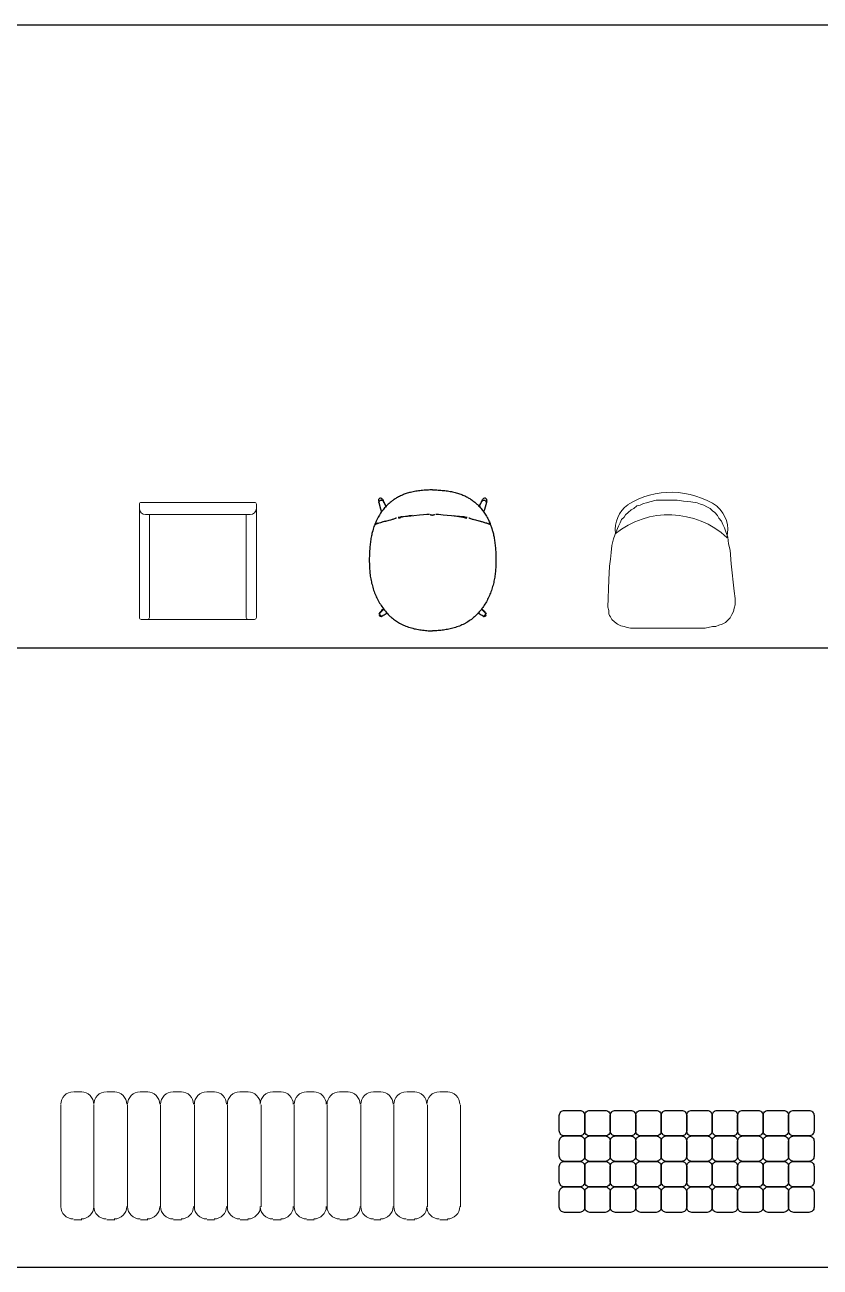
# Model space of a CAD drawing. Extents: x 185064 to 343242, y -369192 to -264966.
# Drawn here: x 191599 to 194721, y -269841 to -264966 of the extents above; entities that cross this region are included whole.
import ezdxf

# ---------------------------------------------------------------- set-up
doc = ezdxf.new("R2010")
doc.units = 0
doc.layers.add('DRAWING', color=3, linetype='Continuous')

# ---------------------------------------------------------------- blocks, each defined once
blk = doc.blocks.new('awrtaer')
at = {"color": 3, "linetype": 'Continuous', "lineweight": 5}
for q in [(6157.3, 15905.5), (6573.3, 15905.5)]:
    blk.add_line((6365.3, 15905.5), q, dxfattribs=at)
at = {"color": 8, "linetype": 'Continuous', "lineweight": 5}
for p, q in [((6173.3, 15905.5), (6173.3, 15497.5)), ((6557.3, 15905.5), (6557.3, 15497.5))]:
    blk.add_line(p, q, dxfattribs=at)
at = {"color": 3, "linetype": 'Continuous', "lineweight": 5, "flags": 128}
blk.add_lwpolyline([(6140.9, 15953.5, 0.414214), (6133.3, 15945.9), (6133.3, 15497.1, 0.414214), (6140.9, 15489.5), (6589.7, 15489.5, 0.414214), (6597.3, 15497.1), (6597.3, 15945.9, 0.414214), (6589.7, 15953.5)], format="xyb", close=True, dxfattribs=at)
at = {"color": 3, "linetype": 'Continuous', "lineweight": 5}
for centre, start, end in [((6157.3, 15929.5), 180, 270), ((6573.3, 15929.5), 270, 0)]:
    blk.add_arc(centre, 24, start, end, dxfattribs=at)
at = {"color": 8, "linetype": 'Continuous', "lineweight": 5}
for centre, start, end in [((6165.3, 15497.5), 270, 0), ((6565.3, 15497.5), 180, 270)]:
    blk.add_arc(centre, 8, start, end, dxfattribs=at)
blk = doc.blocks.new('11')
at = {"layer": 'DRAWING', "color": 1, "ltscale": 0.129317}
for p, q in [((192950.2, -293371.5), (192951.7, -293376.5)), ((193375.4, -293371.5), (193373.9, -293376.5))]:
    blk.add_line(p, q, dxfattribs=at)
at = {"layer": 'DRAWING', "color": 1, "ltscale": 0.002046}
blk.add_line((192951.4, -293377.4), (192951.4, -293377.5), dxfattribs=at)
at = {"layer": 'DRAWING', "color": 1, "ltscale": 0.002021}
blk.add_line((192951.4, -293377.4), (192951.4, -293377.5), dxfattribs=at)
at = {"layer": 'DRAWING', "color": 1, "ltscale": 3.66211e-05}
blk.add_line((192961.9, -293368.2), (192961.9, -293368.2), dxfattribs=at)
blk.add_line((192961.9, -293368.2), (192961.9, -293368.2), dxfattribs=at)
at = {"layer": 'DRAWING', "color": 1, "ltscale": 0.000115967}
blk.add_line((193363.7, -293368.2), (193363.7, -293368.2), dxfattribs=at)
blk.add_line((193363.7, -293368.2), (193363.7, -293368.2), dxfattribs=at)
at = {"layer": 'DRAWING', "color": 3, "ltscale": 0.034397}
blk.add_line((192938.6, -293460.3), (192937.3, -293460.7), dxfattribs=at)
at = {"layer": 'DRAWING', "color": 1, "ltscale": 0.032705}
blk.add_line((193388.3, -293460.7), (193387, -293460.3), dxfattribs=at)
at = {"layer": 'DRAWING', "color": 1, "ltscale": 0.003456}
blk.add_line((192960.7, -293778.6), (192960.5, -293778.6), dxfattribs=at)
at = {"layer": 'DRAWING', "color": 1, "ltscale": 0.110168}
for p, q in [((192957.2, -293807.3), (192954.2, -293810.5)), ((193368.4, -293807.3), (193371.4, -293810.5))]:
    blk.add_line(p, q, dxfattribs=at)
at = {"layer": 'DRAWING', "color": 1, "ltscale": 0.110841}
blk.add_line((192968.4, -293821.5), (192964.5, -293823.7), dxfattribs=at)
at = {"layer": 'DRAWING', "color": 1, "ltscale": 0.110836}
blk.add_line((193361.1, -293823.7), (193357.2, -293821.5), dxfattribs=at)
at = {"layer": 'DRAWING', "color": 3}
for points in [[(193162.8, -293327.8), (193151.7, -293328.2), (193146.1, -293328.4), (193140.5, -293328.6), (193134.8, -293328.9), (193129.2, -293329.3), (193123.7, -293329.8), (193118.2, -293330.4), (193112.7, -293331), (193107.3, -293331.7), (193102, -293332.5), (193096.6, -293333.3), (193091.2, -293334.3), (193086.1, -293335.3), (193081.1, -293336.4), (193076.1, -293337.6), (193071.8, -293338.7), (193067.6, -293339.8), (193063.5, -293341.1), (193059.4, -293342.4), (193055.5, -293343.7), (193051.6, -293345.1), (193047.9, -293346.6), (193044.2, -293348.1), (193040.4, -293349.7), (193036.4, -293351.6), (193032.5, -293353.5), (193028.7, -293355.5), (193025, -293357.5), (193021.6, -293359.4), (193018.3, -293361.4), (193015.2, -293363.4), (193012.1, -293365.4), (193009.5, -293367.2), (193007, -293369), (193004.6, -293370.8), (193002.2, -293372.5), (193000, -293374.3), (192995.8, -293377.7), (192992, -293381), (192988.5, -293384.2), (192984.8, -293387.7), (192981, -293391.6), (192977.6, -293395.2), (192974.5, -293398.6), (192971.5, -293402.1), (192968.7, -293405.6), (192967.3, -293407.3), (192965.2, -293410), (192963, -293413), (192960.8, -293416), (192958.6, -293419.2), (192956.5, -293422.4), (192953.9, -293426.6), (192951.2, -293430.9), (192948.6, -293435.6), (192946, -293440.5), (192944.7, -293443.1), (192943.3, -293445.7), (192942, -293448.5), (192940.8, -293451.3), (192939.5, -293454.2), (192938.2, -293457.2), (192936.9, -293460.3), (192935.7, -293463.5), (192934.1, -293467.7), (192932.5, -293472.1), (192931, -293476.8), (192929.4, -293481.9), (192927.7, -293488.1), (192925.9, -293494.7), (192924.8, -293499.2), (192923.8, -293503.9), (192922.7, -293508.7), (192921.8, -293513.7), (192920.9, -293518.7), (192920, -293523.8), (192919.3, -293529), (192918.5, -293534.3), (192917.9, -293539.5), (192917.3, -293544.8), (192916.7, -293550.2), (192916.2, -293555.7), (192915.8, -293561.1), (192915.4, -293566.6), (192915.1, -293572), (192914.8, -293577.6), (192914.6, -293583.1), (192914.4, -293588.7), (192914.3, -293594.3), (192914.2, -293599.9), (192914.2, -293605.4), (192914.3, -293610.9), (192914.4, -293616.5), (192914.5, -293622), (192914.7, -293627.6), (192915, -293633.2), (192915.4, -293638.8), (192915.8, -293644.4), (192916.3, -293649.9), (192916.9, -293655.4), (192917.6, -293661), (192918.3, -293666.5), (192919.2, -293672.1), (192920.1, -293677.6), (192921.1, -293683.1), (192922.3, -293688.6), (192923.5, -293694.1), (192924.9, -293699.5), (192926.3, -293704.9), (192927.9, -293710.3), (192929.5, -293715.7), (192931.3, -293721), (192933.2, -293726.3), (192935.2, -293731.5), (192937.2, -293736.7), (192939.4, -293741.9), (192941.7, -293747), (192944.1, -293752), (192946.6, -293757.1), (192949.2, -293762), (192951.9, -293767), (192954.7, -293771.9), (192957.7, -293776.7), (192960.7, -293781.4), (192963.8, -293786), (192967, -293790.6), (192970.4, -293795), (192973.8, -293799.5), (192977.4, -293803.9), (192981.1, -293808.1), (192984.8, -293812.3), (192988.7, -293816.4), (192992.7, -293820.4), (192996.8, -293824.3), (192999.2, -293826.5), (193001.7, -293828.7), (193005.4, -293831.8), (193009.1, -293834.8), (193012.9, -293837.7), (193016.8, -293840.5), (193020.7, -293843.2), (193024.7, -293845.8), (193028.8, -293848.4), (193032.9, -293850.8), (193035.4, -293852.1), (193037.8, -293853.4), (193040.3, -293854.7), (193042.8, -293855.9), (193045.3, -293857.2), (193047.9, -293858.3), (193053.1, -293860.6), (193058.3, -293862.7), (193063.5, -293864.6), (193068.8, -293866.5), (193074.2, -293868.2), (193079.6, -293869.7), (193085, -293871.2), (193090.4, -293872.6), (193095.9, -293873.8), (193101.5, -293874.9), (193107, -293876), (193112.5, -293876.9), (193118.1, -293877.7), (193123.6, -293878.5), (193129.2, -293879.1), (193134.7, -293879.6), (193140.3, -293880.1), (193145.9, -293880.5), (193151.5, -293880.8), (193157.1, -293881), (193162.8, -293881.1)], [(193162.8, -293327.8), (193173.5, -293328.2), (193178.8, -293328.3), (193184.2, -293328.6), (193189.6, -293328.9), (193195, -293329.2), (193200.3, -293329.7), (193205.6, -293330.2), (193210.8, -293330.8), (193216, -293331.4), (193221.1, -293332.1), (193226.3, -293332.9), (193231.5, -293333.7), (193236.6, -293334.7), (193241.3, -293335.7), (193246.2, -293336.7), (193251, -293337.9), (193255.6, -293339.2), (193260.2, -293340.5), (193264.6, -293341.9), (193269, -293343.3), (193273.3, -293344.9), (193277.4, -293346.5), (193281.4, -293348.1), (193285.2, -293349.8), (193288.9, -293351.4), (193292.4, -293353.2), (193295.9, -293354.9), (193299.3, -293356.7), (193302.5, -293358.5), (193305.5, -293360.3), (193308.4, -293362.1), (193311, -293363.7), (193313.5, -293365.4), (193317.5, -293368.2), (193321.3, -293371), (193324.9, -293373.7), (193328.2, -293376.4), (193331, -293378.8), (193333.7, -293381.1), (193336.3, -293383.5), (193338.8, -293385.8), (193341, -293387.9), (193344.7, -293391.7), (193347.8, -293395), (193350.8, -293398.3), (193353.6, -293401.6), (193356.4, -293404.9), (193359.1, -293408.3), (193361.7, -293411.8), (193364.3, -293415.3), (193366.8, -293419), (193369.4, -293422.8), (193371.9, -293426.8), (193374.4, -293431), (193375.7, -293433.2), (193377.5, -293436.5), (193379.3, -293440), (193380.9, -293443.1), (193382.5, -293446.3), (193384.1, -293449.7), (193385.7, -293453.2), (193386.9, -293456.1), (193388.1, -293459), (193389.3, -293462), (193390.5, -293465.1), (193391.8, -293468.4), (193393, -293471.9), (193394.2, -293475.5), (193395.3, -293479.1), (193397.2, -293485.5), (193398.2, -293489.2), (193399.2, -293493), (193400.2, -293496.9), (193401.2, -293501), (193402.1, -293505.1), (193403, -293509.4), (193403.8, -293513.7), (193404.7, -293518.5), (193405.5, -293523.4), (193406.2, -293528.3), (193406.9, -293533.3), (193407.6, -293538.4), (193408.2, -293543.5), (193408.7, -293548.7), (193409.2, -293553.9), (193409.6, -293559.1), (193410, -293564.3), (193410.4, -293569.5), (193410.7, -293574.8), (193410.9, -293580.1), (193411.1, -293585.5), (193411.2, -293590.8), (193411.3, -293596.1), (193411.4, -293601.4), (193411.4, -293606.7), (193411.3, -293612.1), (193411.2, -293617.4), (193411, -293622.7), (193410.8, -293628), (193410.5, -293633.4), (193410.2, -293638.7), (193409.8, -293644), (193409.3, -293649.4), (193408.8, -293654.7), (193408.1, -293660.1), (193407.4, -293665.4), (193406.6, -293670.7), (193405.8, -293676), (193404.8, -293681.3), (193403.7, -293686.6), (193402.6, -293691.8), (193401.3, -293697), (193400, -293702.2), (193398.5, -293707.4), (193397, -293712.6), (193395.4, -293717.7), (193393.6, -293722.8), (193391.8, -293727.8), (193389.9, -293732.9), (193387.9, -293737.8), (193385.8, -293742.8), (193383.6, -293747.6), (193381.3, -293752.5), (193378.9, -293757.3), (193376.4, -293762), (193373.8, -293766.7), (193371.1, -293771.4), (193368.3, -293776), (193365.4, -293780.5), (193362.5, -293785), (193359.4, -293789.4), (193356.2, -293793.8), (193352.9, -293798), (193349.6, -293802.2), (193346.1, -293806.4), (193342.5, -293810.4), (193338.8, -293814.4), (193335.1, -293818.3), (193331.2, -293822), (193327.3, -293825.7), (193323.2, -293829.3), (193319.1, -293832.7), (193314.9, -293836), (193310.6, -293839.2), (193306.2, -293842.3), (193301.7, -293845.3), (193297.1, -293848.2), (193294.8, -293849.5), (193292.5, -293850.9), (193290.1, -293852.2), (193287.8, -293853.4), (193283, -293855.8), (193278.1, -293858.1), (193273.2, -293860.3), (193268.2, -293862.3), (193263.2, -293864.2), (193258.1, -293866), (193253, -293867.7), (193247.8, -293869.2), (193242.6, -293870.7), (193237.4, -293872), (193232.2, -293873.2), (193226.9, -293874.4), (193221.6, -293875.4), (193216.3, -293876.4), (193211, -293877.2), (193205.7, -293878), (193200.3, -293878.7), (193195, -293879.2), (193189.7, -293879.8), (193184.4, -293880.2), (193179, -293880.5), (193173.7, -293880.8), (193168.3, -293881), (193162.8, -293881.1)]]:
    blk.add_lwpolyline(points, dxfattribs=at)
at = {"layer": 'DRAWING', "color": 1}
for points in [[(192952.2, -293376.3), (192951.8, -293376.4), (192951.5, -293376.7), (192951.4, -293377), (192951.4, -293377.3), (192951.4, -293377.4)], [(192951.4, -293377.5), (192958.7, -293401.7), (192962.4, -293413.9)], [(193374.2, -293377.5), (193366, -293404.8), (193363.2, -293413.9)], [(193374.2, -293377.2), (193374.2, -293376.8), (193374, -293376.5), (193373.7, -293376.3), (193373.3, -293376.2), (193373.2, -293376.2)], [(192946.7, -293458.9), (192947.8, -293458.6), (192950.1, -293457.9), (192952.6, -293457.2), (192958.8, -293455.7), (192963.4, -293454.4), (192970.2, -293452.5), (192979.1, -293450.1), (192992.3, -293446.6), (192998.9, -293444.9), (193003.2, -293443.7), (193005.4, -293443.1), (193007.6, -293442.4), (193011, -293441.3), (193014.6, -293440), (193017.5, -293438.9), (193019, -293438.4), (193020, -293438), (193020.5, -293437.9)], [(193042.2, -293433.5), (193044.5, -293433.2), (193046, -293432.9), (193049, -293432.5), (193056.6, -293431.6), (193064.4, -293430.7), (193072.3, -293429.9), (193077.7, -293429.4), (193088.9, -293428.3), (193111.9, -293426.2), (193126.4, -293424.8), (193139.7, -293423.5), (193143.8, -293423.1), (193147.5, -293422.8), (193149.6, -293422.7), (193150.6, -293422.7)], [(193153.6, -293424.1), (193153.9, -293424.5), (193154.3, -293424.9), (193154.9, -293425.3), (193155.7, -293425.7), (193156.8, -293426), (193158.2, -293426.4), (193159.8, -293426.6), (193161.6, -293426.8), (193162.8, -293426.8)], [(193171.9, -293424.1), (193171.7, -293424.5), (193171.2, -293424.9), (193170.6, -293425.3), (193169.8, -293425.7), (193168.7, -293426), (193167.3, -293426.4), (193165.8, -293426.6), (193163.9, -293426.8), (193162.8, -293426.8)], [(193175, -293422.7), (193176, -293422.7), (193178.1, -293422.8), (193181.8, -293423.1), (193185.9, -293423.5), (193203.6, -293425.2), (193219.4, -293426.7), (193236.7, -293428.3), (193247.9, -293429.4), (193253.3, -293429.9), (193261.2, -293430.7), (193269, -293431.6), (193276.6, -293432.5), (193279.6, -293432.9), (193281.1, -293433.2), (193283.4, -293433.5)], [(193242.9, -293428.9), (193250.6, -293429.9), (193258.3, -293430.9), (193265.9, -293432.1), (193273.5, -293433.3), (193281.1, -293434.6), (193288.7, -293436.1)], [(193305.1, -293437.9), (193306.1, -293438.2), (193307.3, -293438.6), (193309, -293439.2), (193312.1, -293440.4), (193315.9, -293441.7), (193318, -293442.4), (193320.2, -293443.1), (193324.6, -293444.3), (193331.1, -293446), (193344.3, -293449.5), (193353.2, -293451.9), (193359.9, -293453.8), (193364.5, -293455.1), (193370.4, -293456.6), (193374.3, -293457.6), (193376.7, -293458.2), (193377.8, -293458.6), (193378.9, -293458.9)], [(193388.3, -293460.8), (193388.4, -293460.8), (193388.4, -293460.8), (193388.4, -293461.1), (193388.3, -293461.5), (193388.1, -293462.3)], [(192954, -293812.9), (192967.3, -293800), (192971.3, -293796.2)], [(193371.6, -293812.9), (193358.3, -293800), (193354.3, -293796.2)]]:
    blk.add_lwpolyline(points, dxfattribs=at)
for centre, radius, start, end in [((192958.6, -293369), 8.73, 90.0092, 180.0091), ((192958.6, -293369), 8.73, 90.0091, 180.0091), ((192958.6, -293369), 8.73, 179.9999, 196.7647), ((192958.6, -293369), 8.73, 179.9999, 196.8064), ((192958.6, -293369), 8.72, 24.2766, 89.9957), ((192958.6, -293369), 8.72, 24.2937, 89.9957), ((198740.8, -290757.5), 6335.9, 204.30607, 204.38709), ((192962.2, -293377.2), 8.8, 24.4549, 45.1285), ((192962.2, -293377.2), 8.8, 24.4549, 45.1285), ((201092.9, -289690.1), 8918.8, 204.39326, 204.53336), ((192971.1, -293377.2), 0.938, 24.1993, 61.1866), ((192971.1, -293377.2), 0.938, 24.1941, 61.1867), ((200402.4, -290052.5), 8140.2, 204.10328, 204.23084), ((185231.6, -289689.6), 8920, 335.46658, 335.60673), ((185922.1, -290052), 8141.5, 335.76909, 335.89671), ((193354.5, -293377.2), 0.938, 118.8135, 155.8007), ((193354.5, -293377.2), 0.938, 118.8136, 155.8057), ((187584.8, -290757.5), 6335.9, 335.61291, 335.69393), ((193363.4, -293377.2), 8.8, 134.8575, 155.545), ((193363.4, -293377.2), 8.8, 134.8575, 155.545), ((193367, -293369), 8.72, 90.0043, 155.7234), ((193367, -293369), 8.72, 90.0043, 155.7063), ((193367, -293369), 8.73, 359.9909, 89.9908), ((193367, -293369), 8.73, 359.9909, 89.9909), ((193373.3, -293377.2), 0.935, 343.0863, 0.0164), ((193373.3, -293377.2), 0.935, 343.2209, 0.0165), ((193367, -293369), 8.73, 343.2353, 0.0001), ((193367, -293369), 8.73, 343.1936, 0.0001), ((193159, -294067.5), 644.6, 100.4331, 101.0636), ((193159, -294067.5), 644.6, 100.433, 101.0636), ((193160.6, -294076.7), 652.5, 96.8622, 100.9278), ((193166.6, -294067.5), 644.6, 78.9364, 79.5669), ((193166.6, -294067.5), 644.6, 78.9364, 79.567), ((193149.8, -294034.4), 608.7, 106.4348, 110.3268), ((193175.8, -294034.1), 608.5, 69.6702, 73.5815), ((193185, -293540.8), 217.8, 21.3927, 22.9781), ((193381.5, -293459.8), 7.07, 336.8836, 339.6574), ((193381.5, -293459.8), 7.07, 336.8833, 339.6574), ((193175.5, -293544.5), 228, 20.4473, 21.1747), ((192960.3, -293816.3), 8.48, 136.2722, 180.0556), ((192960.3, -293816.3), 8.48, 136.2814, 180.0555), ((192960.3, -293816.3), 8.51, 180.0829, 270.008), ((192960.3, -293816.3), 8.51, 180.0828, 270.008), ((192954.7, -293813.6), 0.99, 133.7539, 180.4503), ((192954.7, -293813.6), 0.99, 133.7684, 180.4498), ((192954.7, -293813.6), 1.01, 180.4656, 269.9019), ((192954.7, -293813.6), 1.01, 180.4657, 269.9017), ((192963.8, -293813.5), 9.06, 136.3572, 170.7703), ((192963.8, -293813.5), 9.06, 136.3572, 170.7703), ((192963.9, -293813.5), 9.17, 186.5123, 225.303), ((192963.9, -293813.5), 9.17, 186.5123, 225.303), ((189306.2, -290321.1), 5048, 316.3229, 316.5285), ((192963.9, -293813.5), 9.17, 225.2528, 270.1434), ((192963.9, -293813.5), 9.17, 225.2528, 270.1434), ((192960.3, -293816.3), 8.5, 269.9953, 299.7425), ((192960.3, -293816.3), 8.5, 269.9954, 299.8013), ((192963.9, -293813.6), 9.08, 270.164, 299.759), ((192963.9, -293813.6), 9.08, 270.164, 299.759), ((198480.6, -303455.8), 11099.8, 119.67892, 119.77601), ((187844.7, -303456.3), 11100.4, 60.22399, 60.32113), ((197019.6, -290320.9), 5048.3, 223.4714, 223.6771), ((193361.7, -293813.6), 9.08, 240.241, 269.836), ((193361.7, -293813.6), 9.08, 240.241, 269.836), ((193365.3, -293816.3), 8.5, 240.2575, 270.0047), ((193365.3, -293816.3), 8.5, 240.1987, 270.0046), ((193361.7, -293813.5), 9.17, 269.8566, 314.7184), ((193361.7, -293813.5), 9.17, 269.8566, 314.7184), ((193365.3, -293816.3), 8.51, 269.992, 359.9171), ((193365.3, -293816.3), 8.51, 269.992, 359.9172), ((193361.7, -293813.5), 9.17, 314.6682, 353.4876), ((193361.7, -293813.5), 9.17, 314.6682, 353.4876), ((193361.8, -293813.5), 9.06, 9.2243, 43.6428), ((193361.8, -293813.5), 9.06, 9.2243, 43.6428), ((193370.9, -293813.6), 1.01, 274.8311, 4.2704), ((193370.9, -293813.6), 1.01, 274.8312, 4.2702), ((193365.3, -293816.3), 8.48, 359.9444, 43.7278), ((193365.3, -293816.3), 8.48, 359.9445, 43.7186), ((193370.9, -293813.6), 0.989, 4.3373, 46.2267), ((193370.9, -293813.6), 0.989, 4.3377, 46.2431)]:
    blk.add_arc(centre, radius, start, end, dxfattribs=at)
at = {"layer": 'DRAWING', "color": 3}
for centre, radius, start, end in [((192944.1, -293459.8), 7.05, 200.332, 203.3005), ((192944.1, -293459.8), 7.05, 200.332, 203.3007), ((193098, -293884.9), 452, 109.5592, 110.5011), ((193098, -293884.9), 452, 109.5592, 110.5011)]:
    blk.add_arc(centre, radius, start, end, dxfattribs=at)
at = {"layer": 'DRAWING', "color": 1, "extrusion": (0, 0, -1)}
for centre, major_axis, ratio, start_param, end_param in [((192952.4, -293377.2), (0.957, 0.291), 0.965616, 3.226351, 4.797147), ((192961.7, -293377.2), (9.24, 1.15), 0.956953, 3.375337, 4.060754), ((192961.7, -293377.2), (9.24, 1.15), 0.956953, 3.375337, 4.060754), ((192961.7, -293377.2), (9.27, 1.04), 0.957365, 4.047886, 4.836979), ((192961.7, -293377.2), (9.27, 1.04), 0.957365, 4.047886, 4.836979), ((192961.7, -293377.2), (9.27, 1), 0.95693, 4.833086, 5.625619), ((192961.7, -293377.2), (9.27, 1), 0.95693, 4.833086, 5.625619), ((193363.9, -293377.2), (9.27, -1), 0.95693, 3.799444, 4.591392), ((193363.9, -293377.2), (9.27, -1), 0.95693, 3.799444, 4.591392), ((193363.9, -293377.2), (9.27, -1.04), 0.957362, 4.587819, 5.37688), ((193363.9, -293377.2), (9.27, -1.04), 0.957362, 4.587819, 5.37688), ((193363.9, -293377.2), (9.24, -1.16), 0.956974, 5.3637, 6.049168), ((193363.9, -293377.2), (9.24, -1.16), 0.956974, 5.3637, 6.049168), ((193373.2, -293377.2), (0.957, -0.291), 0.965616, 4.426629, 5.997426), ((193027.8, -293437.7), (9.21, 1.31), 0.341165, 4.712389, 6.283148), ((193027.8, -293437.7), (9.21, 1.31), 0.341165, 0.000081, 1.570796), ((193297.8, -293437.7), (9.21, -1.31), 0.341165, 1.570796, 3.141512), ((193297.8, -293437.7), (9.21, -1.31), 0.341165, 3.141673, 4.712389)]:
    blk.add_ellipse(centre, major_axis=major_axis, ratio=ratio, start_param=start_param, end_param=end_param, dxfattribs=at)
at = {"layer": 'DRAWING', "color": 3, "extrusion": (0, 0, -1)}
blk.add_ellipse((192937.8, -293462.2), major_axis=(0.52, -1.41), ratio=0.207541, start_param=3.141593, end_param=4.712389, dxfattribs=at)

msp = doc.modelspace()

# ---------------------------------------------------------------- linework, layer by layer
at = {"color": 8}
for p, q in [((185063.7, -264965.6), (207082.4, -264965.6)), ((185063.7, -267410.4), (221259, -267410.4)), ((185063.7, -269840.9), (224660.7, -269840.9))]:
    msp.add_line(p, q, dxfattribs=at)
at = {"color": 1, "lineweight": 0}
for points in [[(194318.5, -266856.1), (194298.3, -266843.3), (194277.4, -266832.2), (194255.9, -266822.8), (194233.9, -266814.9), (194211.5, -266808.7), (194188.8, -266804.2), (194165.8, -266801.3), (194142.8, -266800), (194119.7, -266800.3), (194096.7, -266802.3), (194073.8, -266806), (194051.2, -266811.3), (194028.9, -266818.2), (194007.1, -266826.8), (193985.7, -266837.1), (193965, -266849)], [(193966, -266849.1), (193953.6, -266859.7), (193942.9, -266871.6), (193933.9, -266884.8), (193926.7, -266898.9), (193921.4, -266913.9), (193918.1, -266929.4), (193916.9, -266945.5), (193917.8, -266961.7)], [(194355, -266977.3), (194358.2, -266960.6), (194358.9, -266943.9), (194357.4, -266927.3), (194353.5, -266911.3), (194347.5, -266895.9), (194339.3, -266881.4), (194329.1, -266868.1), (194316.9, -266856.2)], [(194356, -266978.5), (194332.4, -266958.4), (194307.4, -266940.8), (194281.2, -266925.8), (194254, -266913.2), (194226, -266903.2), (194197.4, -266895.8), (194168.3, -266890.9), (194139, -266888.6), (194109.6, -266888.8), (194080.3, -266891.6), (194051.2, -266896.9), (194022.5, -266904.9), (193994.5, -266915.4), (193967.3, -266928.5), (193941.1, -266944.3), (193916.1, -266962.6)]]:
    msp.add_lwpolyline(points, dxfattribs=at)
at = {"color": 3, "lineweight": 0}
msp.add_lwpolyline([(193888.4, -267251.5), (193891.6, -267144.1), (193894.8, -267090.4), (193897.9, -267062), (193901.1, -267036.8), (193904.2, -267008.3), (193910.5, -266983.1), (193920, -266957.8), (193929.5, -266932.5), (193935.8, -266919.9), (193942.1, -266907.3), (193951.6, -266897.8), (193957.9, -266888.3), (193967.4, -266878.9), (193980, -266869.4), (193989.5, -266863.1), (194002.1, -266853.6), (194014.8, -266850.4), (194027.4, -266844.1), (194040, -266841), (194052.7, -266837.8), (194077.9, -266831.5), (194106.3, -266831.5), (194131.6, -266831.5), (194160, -266831.5), (194185.3, -266834.7), (194213.7, -266837.8), (194239, -266841), (194251.6, -266847.3), (194264.2, -266850.4), (194276.9, -266856.8), (194289.5, -266863.1), (194299, -266872.5), (194308.4, -266878.9), (194317.9, -266891.5), (194324.2, -266901), (194333.7, -266913.6), (194340, -266926.2), (194346.3, -266938.9), (194349.5, -266951.5), (194359, -266976.8), (194362.1, -267002), (194368.4, -267027.3), (194371.6, -267081), (194384.2, -267188.3), (194387.4, -267216.8), (194387.4, -267229.4), (194387.4, -267242), (194384.2, -267254.7), (194381.1, -267267.3), (194374.8, -267279.9), (194368.4, -267292.5), (194359, -267302), (194349.5, -267311.5), (194336.9, -267317.8), (194324.2, -267321), (194311.6, -267327.3), (194299, -267327.3), (194270.5, -267333.6), (194245.3, -267333.6), (194220, -267333.6), (194166.3, -267333.6), (194059, -267333.6), (194005.3, -267333.6), (193976.9, -267333.6), (193964.2, -267330.4), (193951.6, -267327.3), (193939, -267324.1), (193926.3, -267317.8), (193913.7, -267308.3), (193904.2, -267298.9), (193897.9, -267289.4), (193894.8, -267283.1), (193891.6, -267276.8), (193891.6, -267264.1)], close=True, dxfattribs=at)
for points in [[(191789.5, -269152.9), (191779.7, -269153.9), (191770.5, -269156.8), (191762.2, -269161.3), (191754.9, -269167.2), (191748.9, -269174.5), (191744.4, -269182.8), (191741.6, -269192), (191740.6, -269201.9)], [(191791.1, -269152.9), (191822.7, -269152.9)], [(191870.1, -269201.9), (191869.1, -269192), (191866.2, -269182.8), (191861.7, -269174.5), (191855.7, -269167.2), (191848.5, -269161.3), (191840.2, -269156.8), (191831, -269153.9), (191821.1, -269152.9)], [(191919, -269152.9), (191909.1, -269153.9), (191900, -269156.8), (191891.6, -269161.3), (191884.4, -269167.2), (191878.4, -269174.5), (191873.9, -269182.8), (191871.1, -269192), (191870.1, -269201.9)], [(191920.6, -269152.9), (191952.2, -269152.9)], [(191999.5, -269201.9), (191998.5, -269192), (191995.7, -269182.8), (191991.2, -269174.5), (191985.2, -269167.2), (191978, -269161.3), (191969.6, -269156.8), (191960.4, -269153.9), (191950.6, -269152.9)], [(192051.6, -269152.9), (192041.8, -269153.9), (192032.6, -269156.8), (192024.3, -269161.3), (192017, -269167.2), (192011.1, -269174.5), (192006.5, -269182.8), (192003.7, -269192), (192002.7, -269201.9)], [(192053.2, -269152.9), (192081.6, -269152.9)], [(192129, -269201.9), (192128, -269192), (192125.2, -269182.8), (192120.6, -269174.5), (192114.7, -269167.2), (192107.4, -269161.3), (192099.1, -269156.8), (192089.9, -269153.9), (192080.1, -269152.9)], [(192181.1, -269152.9), (192171.2, -269153.9), (192162.1, -269156.8), (192153.7, -269161.3), (192146.5, -269167.2), (192140.5, -269174.5), (192136, -269182.8), (192133.2, -269192), (192132.2, -269201.9)], [(192182.7, -269152.9), (192214.3, -269152.9)], [(192261.6, -269201.9), (192260.6, -269192), (192257.8, -269182.8), (192253.3, -269174.5), (192247.3, -269167.2), (192240.1, -269161.3), (192231.7, -269156.8), (192222.6, -269153.9), (192212.7, -269152.9)], [(192313.7, -269152.9), (192303.9, -269153.9), (192294.7, -269156.8), (192286.4, -269161.3), (192279.1, -269167.2), (192273.2, -269174.5), (192268.6, -269182.8), (192265.8, -269192), (192264.8, -269201.9)], [(192315.3, -269152.9), (192343.7, -269152.9)], [(192391.1, -269201.9), (192390.1, -269192), (192387.3, -269182.8), (192382.8, -269174.5), (192376.8, -269167.2), (192369.5, -269161.3), (192361.2, -269156.8), (192352, -269153.9), (192342.2, -269152.9)], [(192443.2, -269152.9), (192433.4, -269153.9), (192424.2, -269156.8), (192415.9, -269161.3), (192408.6, -269167.2), (192402.6, -269174.5), (192398.1, -269182.8), (192395.3, -269192), (192394.3, -269201.9)], [(192444.8, -269152.9), (192476.4, -269152.9)], [(192523.7, -269201.9), (192522.7, -269192), (192519.9, -269182.8), (192515.4, -269174.5), (192509.4, -269167.2), (192502.2, -269161.3), (192493.8, -269156.8), (192484.7, -269153.9), (192474.8, -269152.9)], [(192572.7, -269152.9), (192562.8, -269153.9), (192553.6, -269156.8), (192545.3, -269161.3), (192538.1, -269167.2), (192532.1, -269174.5), (192527.6, -269182.8), (192524.7, -269192), (192523.7, -269201.9)], [(192574.3, -269152.9), (192605.8, -269152.9)], [(192653.2, -269201.9), (192652.2, -269192), (192649.4, -269182.8), (192644.9, -269174.5), (192638.9, -269167.2), (192631.6, -269161.3), (192623.3, -269156.8), (192614.1, -269153.9), (192604.3, -269152.9)], [(192705.3, -269152.9), (192695.5, -269153.9), (192686.3, -269156.8), (192678, -269161.3), (192670.7, -269167.2), (192664.7, -269174.5), (192660.2, -269182.8), (192657.4, -269192), (192656.4, -269201.9)], [(192706.9, -269152.9), (192735.3, -269152.9)], [(192782.7, -269201.9), (192781.7, -269192), (192778.8, -269182.8), (192774.3, -269174.5), (192768.4, -269167.2), (192761.1, -269161.3), (192752.8, -269156.8), (192743.6, -269153.9), (192733.7, -269152.9)], [(192834.8, -269152.9), (192824.9, -269153.9), (192815.7, -269156.8), (192807.4, -269161.3), (192800.2, -269167.2), (192794.2, -269174.5), (192789.7, -269182.8), (192786.8, -269192), (192785.8, -269201.9)], [(192836.4, -269152.9), (192868, -269152.9)], [(192915.3, -269201.9), (192914.3, -269192), (192911.5, -269182.8), (192907, -269174.5), (192901, -269167.2), (192893.7, -269161.3), (192885.4, -269156.8), (192876.2, -269153.9), (192866.4, -269152.9)], [(192967.4, -269152.9), (192957.6, -269153.9), (192948.4, -269156.8), (192940.1, -269161.3), (192932.8, -269167.2), (192926.8, -269174.5), (192922.3, -269182.8), (192919.5, -269192), (192918.5, -269201.9)], [(192969, -269152.9), (192997.4, -269152.9)], [(193044.8, -269201.9), (193043.8, -269192), (193040.9, -269182.8), (193036.4, -269174.5), (193030.5, -269167.2), (193023.2, -269161.3), (193014.9, -269156.8), (193005.7, -269153.9), (192995.8, -269152.9)], [(193096.9, -269152.9), (193087, -269153.9), (193077.8, -269156.8), (193069.5, -269161.3), (193062.3, -269167.2), (193056.3, -269174.5), (193051.8, -269182.8), (193048.9, -269192), (193048, -269201.9)], [(193098.5, -269152.9), (193130.1, -269152.9)], [(193177.4, -269201.9), (193176.4, -269192), (193173.6, -269182.8), (193169.1, -269174.5), (193163.1, -269167.2), (193155.8, -269161.3), (193147.5, -269156.8), (193138.3, -269153.9), (193128.5, -269152.9)], [(193226.4, -269152.9), (193216.5, -269153.9), (193207.3, -269156.8), (193199, -269161.3), (193191.8, -269167.2), (193185.8, -269174.5), (193181.3, -269182.8), (193178.4, -269192), (193177.4, -269201.9)], [(193228, -269152.9), (193259.5, -269152.9)], [(193306.9, -269201.9), (193305.9, -269192), (193303.1, -269182.8), (193298.5, -269174.5), (193292.6, -269167.2), (193285.3, -269161.3), (193277, -269156.8), (193267.8, -269153.9), (193258, -269152.9)], [(191740.6, -269604.5), (191740.6, -269203.4)], [(191870.1, -269203.4), (191870.1, -269604.5)], [(191870.1, -269604.5), (191870.1, -269203.4)], [(192002.7, -269203.4), (192002.7, -269604.5)], [(192002.7, -269604.5), (192002.7, -269203.4)], [(192132.2, -269203.4), (192132.2, -269604.5)], [(192132.2, -269604.5), (192132.2, -269203.4)], [(192264.8, -269203.4), (192264.8, -269604.5)], [(192264.8, -269604.5), (192264.8, -269203.4)], [(192394.3, -269203.4), (192394.3, -269604.5)], [(192394.3, -269604.5), (192394.3, -269203.4)], [(192526.9, -269203.4), (192526.9, -269604.5)], [(192526.9, -269604.5), (192526.9, -269203.4)], [(192656.4, -269203.4), (192656.4, -269604.5)], [(192656.4, -269604.5), (192656.4, -269203.4)], [(192785.8, -269203.4), (192785.8, -269604.5)], [(192785.8, -269604.5), (192785.8, -269203.4)], [(192918.5, -269203.4), (192918.5, -269604.5)], [(192918.5, -269604.5), (192918.5, -269203.4)], [(193048, -269203.4), (193048, -269604.5)], [(193048, -269604.5), (193048, -269203.4)], [(193180.6, -269203.4), (193180.6, -269604.5)], [(193180.6, -269604.5), (193180.6, -269203.4)], [(193310.1, -269203.4), (193310.1, -269604.5)], [(191740.6, -269602.9), (191741.6, -269612.8), (191744.4, -269622), (191748.9, -269630.3), (191754.9, -269637.5), (191762.2, -269643.5), (191770.5, -269648), (191779.7, -269650.9), (191789.5, -269651.9)], [(191821.1, -269651.9), (191831, -269650.9), (191840.2, -269648), (191848.5, -269643.5), (191855.7, -269637.5), (191861.7, -269630.3), (191866.2, -269622), (191869.1, -269612.8), (191870.1, -269602.9)], [(191870.1, -269602.9), (191871.1, -269612.8), (191873.9, -269622), (191878.4, -269630.3), (191884.4, -269637.5), (191891.6, -269643.5), (191900, -269648), (191909.1, -269650.9), (191919, -269651.9)], [(191950.6, -269651.9), (191960.4, -269650.9), (191969.6, -269648), (191978, -269643.5), (191985.2, -269637.5), (191991.2, -269630.3), (191995.7, -269622), (191998.5, -269612.8), (191999.5, -269602.9)], [(192002.7, -269602.9), (192003.7, -269612.8), (192006.5, -269622), (192011.1, -269630.3), (192017, -269637.5), (192024.3, -269643.5), (192032.6, -269648), (192041.8, -269650.9), (192051.6, -269651.9)], [(192080.1, -269651.9), (192089.9, -269650.9), (192099.1, -269648), (192107.4, -269643.5), (192114.7, -269637.5), (192120.6, -269630.3), (192125.2, -269622), (192128, -269612.8), (192129, -269602.9)], [(192132.2, -269602.9), (192133.2, -269612.8), (192136, -269622), (192140.5, -269630.3), (192146.5, -269637.5), (192153.7, -269643.5), (192162.1, -269648), (192171.2, -269650.9), (192181.1, -269651.9)], [(192212.7, -269651.9), (192222.6, -269650.9), (192231.7, -269648), (192240.1, -269643.5), (192247.3, -269637.5), (192253.3, -269630.3), (192257.8, -269622), (192260.6, -269612.8), (192261.6, -269602.9)], [(192264.8, -269602.9), (192265.8, -269612.8), (192268.6, -269622), (192273.2, -269630.3), (192279.1, -269637.5), (192286.4, -269643.5), (192294.7, -269648), (192303.9, -269650.9), (192313.7, -269651.9)], [(192342.2, -269651.9), (192352, -269650.9), (192361.2, -269648), (192369.5, -269643.5), (192376.8, -269637.5), (192382.8, -269630.3), (192387.3, -269622), (192390.1, -269612.8), (192391.1, -269602.9)], [(192394.3, -269602.9), (192395.3, -269612.8), (192398.1, -269622), (192402.6, -269630.3), (192408.6, -269637.5), (192415.9, -269643.5), (192424.2, -269648), (192433.4, -269650.9), (192443.2, -269651.9)], [(192474.8, -269651.9), (192484.7, -269650.9), (192493.8, -269648), (192502.2, -269643.5), (192509.4, -269637.5), (192515.4, -269630.3), (192519.9, -269622), (192522.7, -269612.8), (192523.7, -269602.9)], [(192523.7, -269602.9), (192524.7, -269612.8), (192527.6, -269622), (192532.1, -269630.3), (192538.1, -269637.5), (192545.3, -269643.5), (192553.6, -269648), (192562.8, -269650.9), (192572.7, -269651.9)], [(192604.3, -269651.9), (192614.1, -269650.9), (192623.3, -269648), (192631.6, -269643.5), (192638.9, -269637.5), (192644.9, -269630.3), (192649.4, -269622), (192652.2, -269612.8), (192653.2, -269602.9)], [(192656.4, -269602.9), (192657.4, -269612.8), (192660.2, -269622), (192664.7, -269630.3), (192670.7, -269637.5), (192678, -269643.5), (192686.3, -269648), (192695.5, -269650.9), (192705.3, -269651.9)], [(192733.7, -269651.9), (192743.6, -269650.9), (192752.8, -269648), (192761.1, -269643.5), (192768.4, -269637.5), (192774.3, -269630.3), (192778.8, -269622), (192781.7, -269612.8), (192782.7, -269602.9)], [(192785.8, -269602.9), (192786.8, -269612.8), (192789.7, -269622), (192794.2, -269630.3), (192800.2, -269637.5), (192807.4, -269643.5), (192815.7, -269648), (192824.9, -269650.9), (192834.8, -269651.9)], [(192866.4, -269651.9), (192876.2, -269650.9), (192885.4, -269648), (192893.7, -269643.5), (192901, -269637.5), (192907, -269630.3), (192911.5, -269622), (192914.3, -269612.8), (192915.3, -269602.9)], [(192918.5, -269602.9), (192919.5, -269612.8), (192922.3, -269622), (192926.8, -269630.3), (192932.8, -269637.5), (192940.1, -269643.5), (192948.4, -269648), (192957.6, -269650.9), (192967.4, -269651.9)], [(192995.8, -269651.9), (193005.7, -269650.9), (193014.9, -269648), (193023.2, -269643.5), (193030.5, -269637.5), (193036.4, -269630.3), (193040.9, -269622), (193043.8, -269612.8), (193044.8, -269602.9)], [(193048, -269602.9), (193048.9, -269612.8), (193051.8, -269622), (193056.3, -269630.3), (193062.3, -269637.5), (193069.5, -269643.5), (193077.8, -269648), (193087, -269650.9), (193096.9, -269651.9)], [(193128.5, -269651.9), (193138.3, -269650.9), (193147.5, -269648), (193155.8, -269643.5), (193163.1, -269637.5), (193169.1, -269630.3), (193173.6, -269622), (193176.4, -269612.8), (193177.4, -269602.9)], [(193177.4, -269602.9), (193178.4, -269612.8), (193181.3, -269622), (193185.8, -269630.3), (193191.8, -269637.5), (193199, -269643.5), (193207.3, -269648), (193216.5, -269650.9), (193226.4, -269651.9)], [(193258, -269651.9), (193267.8, -269650.9), (193277, -269648), (193285.3, -269643.5), (193292.6, -269637.5), (193298.5, -269630.3), (193303.1, -269622), (193305.9, -269612.8), (193306.9, -269602.9)], [(191822.7, -269655), (191791.1, -269655)], [(191952.2, -269655), (191920.6, -269655)], [(192081.6, -269655), (192053.2, -269655)], [(192214.3, -269655), (192182.7, -269655)], [(192343.7, -269655), (192315.3, -269655)], [(192476.4, -269655), (192444.8, -269655)], [(192605.8, -269655), (192574.3, -269655)], [(192735.3, -269655), (192706.9, -269655)], [(192868, -269655), (192836.4, -269655)], [(192997.4, -269655), (192969, -269655)], [(193130.1, -269655), (193098.5, -269655)], [(193259.5, -269655), (193228, -269655)]]:
    msp.add_lwpolyline(points, dxfattribs=at)
at = {"color": 3}
for points in [[(193697.5, -269305.9), (193697.5, -269245.9, -0.414214), (193717.5, -269225.9), (193777.5, -269225.9, -0.414214), (193797.5, -269245.9), (193797.5, -269305.9, -0.414214), (193777.5, -269325.9), (193717.5, -269325.9, -0.414214)], [(193797.5, -269305.9), (193797.5, -269245.9, -0.414214), (193817.5, -269225.9), (193877.5, -269225.9, -0.414214), (193897.5, -269245.9), (193897.5, -269305.9, -0.414214), (193877.5, -269325.9), (193817.5, -269325.9, -0.414214)], [(193897.5, -269305.9), (193897.5, -269245.9, -0.414214), (193917.5, -269225.9), (193977.5, -269225.9, -0.414214), (193997.5, -269245.9), (193997.5, -269305.9, -0.414214), (193977.5, -269325.9), (193917.5, -269325.9, -0.414214)], [(193997.5, -269305.9), (193997.5, -269245.9, -0.414214), (194017.5, -269225.9), (194077.5, -269225.9, -0.414214), (194097.5, -269245.9), (194097.5, -269305.9, -0.414214), (194077.5, -269325.9), (194017.5, -269325.9, -0.414214)], [(194097.5, -269305.9), (194097.5, -269245.9, -0.414214), (194117.5, -269225.9), (194177.5, -269225.9, -0.414214), (194197.5, -269245.9), (194197.5, -269305.9, -0.414214), (194177.5, -269325.9), (194117.5, -269325.9, -0.414214)], [(194197.5, -269305.9), (194197.5, -269245.9, -0.414214), (194217.5, -269225.9), (194277.5, -269225.9, -0.414214), (194297.5, -269245.9), (194297.5, -269305.9, -0.414214), (194277.5, -269325.9), (194217.5, -269325.9, -0.414214)], [(194297.5, -269305.9), (194297.5, -269245.9, -0.414214), (194317.5, -269225.9), (194377.5, -269225.9, -0.414214), (194397.5, -269245.9), (194397.5, -269305.9, -0.414214), (194377.5, -269325.9), (194317.5, -269325.9, -0.414214)], [(194397.5, -269305.9), (194397.5, -269245.9, -0.414214), (194417.5, -269225.9), (194477.5, -269225.9, -0.414214), (194497.5, -269245.9), (194497.5, -269305.9, -0.414214), (194477.5, -269325.9), (194417.5, -269325.9, -0.414214)], [(194497.5, -269305.9), (194497.5, -269245.9, -0.414214), (194517.5, -269225.9), (194577.5, -269225.9, -0.414214), (194597.5, -269245.9), (194597.5, -269305.9, -0.414214), (194577.5, -269325.9), (194517.5, -269325.9, -0.414214)], [(194597.5, -269305.9), (194597.5, -269245.9, -0.414214), (194617.5, -269225.9), (194677.5, -269225.9, -0.414214), (194697.5, -269245.9), (194697.5, -269305.9, -0.414214), (194677.5, -269325.9), (194617.5, -269325.9, -0.414214)], [(193697.5, -269405.9), (193697.5, -269345.9, -0.414214), (193717.5, -269325.9), (193777.5, -269325.9, -0.414214), (193797.5, -269345.9), (193797.5, -269405.9, -0.414214), (193777.5, -269425.9), (193717.5, -269425.9, -0.414214)], [(193797.5, -269405.9), (193797.5, -269345.9, -0.414214), (193817.5, -269325.9), (193877.5, -269325.9, -0.414214), (193897.5, -269345.9), (193897.5, -269405.9, -0.414214), (193877.5, -269425.9), (193817.5, -269425.9, -0.414214)], [(193897.5, -269405.9), (193897.5, -269345.9, -0.414214), (193917.5, -269325.9), (193977.5, -269325.9, -0.414214), (193997.5, -269345.9), (193997.5, -269405.9, -0.414214), (193977.5, -269425.9), (193917.5, -269425.9, -0.414214)], [(193997.5, -269405.9), (193997.5, -269345.9, -0.414214), (194017.5, -269325.9), (194077.5, -269325.9, -0.414214), (194097.5, -269345.9), (194097.5, -269405.9, -0.414214), (194077.5, -269425.9), (194017.5, -269425.9, -0.414214)], [(194097.5, -269405.9), (194097.5, -269345.9, -0.414214), (194117.5, -269325.9), (194177.5, -269325.9, -0.414214), (194197.5, -269345.9), (194197.5, -269405.9, -0.414214), (194177.5, -269425.9), (194117.5, -269425.9, -0.414214)], [(194197.5, -269405.9), (194197.5, -269345.9, -0.414214), (194217.5, -269325.9), (194277.5, -269325.9, -0.414214), (194297.5, -269345.9), (194297.5, -269405.9, -0.414214), (194277.5, -269425.9), (194217.5, -269425.9, -0.414214)], [(194297.5, -269405.9), (194297.5, -269345.9, -0.414214), (194317.5, -269325.9), (194377.5, -269325.9, -0.414214), (194397.5, -269345.9), (194397.5, -269405.9, -0.414214), (194377.5, -269425.9), (194317.5, -269425.9, -0.414214)], [(194397.5, -269405.9), (194397.5, -269345.9, -0.414214), (194417.5, -269325.9), (194477.5, -269325.9, -0.414214), (194497.5, -269345.9), (194497.5, -269405.9, -0.414214), (194477.5, -269425.9), (194417.5, -269425.9, -0.414214)], [(194497.5, -269405.9), (194497.5, -269345.9, -0.414214), (194517.5, -269325.9), (194577.5, -269325.9, -0.414214), (194597.5, -269345.9), (194597.5, -269405.9, -0.414214), (194577.5, -269425.9), (194517.5, -269425.9, -0.414214)], [(194597.5, -269405.9), (194597.5, -269345.9, -0.414214), (194617.5, -269325.9), (194677.5, -269325.9, -0.414214), (194697.5, -269345.9), (194697.5, -269405.9, -0.414214), (194677.5, -269425.9), (194617.5, -269425.9, -0.414214)], [(193697.5, -269505.9), (193697.5, -269445.9, -0.414214), (193717.5, -269425.9), (193777.5, -269425.9, -0.414214), (193797.5, -269445.9), (193797.5, -269505.9, -0.414214), (193777.5, -269525.9), (193717.5, -269525.9, -0.414214)], [(193797.5, -269505.9), (193797.5, -269445.9, -0.414214), (193817.5, -269425.9), (193877.5, -269425.9, -0.414214), (193897.5, -269445.9), (193897.5, -269505.9, -0.414214), (193877.5, -269525.9), (193817.5, -269525.9, -0.414214)], [(193897.5, -269505.9), (193897.5, -269445.9, -0.414214), (193917.5, -269425.9), (193977.5, -269425.9, -0.414214), (193997.5, -269445.9), (193997.5, -269505.9, -0.414214), (193977.5, -269525.9), (193917.5, -269525.9, -0.414214)], [(193997.5, -269505.9), (193997.5, -269445.9, -0.414214), (194017.5, -269425.9), (194077.5, -269425.9, -0.414214), (194097.5, -269445.9), (194097.5, -269505.9, -0.414214), (194077.5, -269525.9), (194017.5, -269525.9, -0.414214)], [(194097.5, -269505.9), (194097.5, -269445.9, -0.414214), (194117.5, -269425.9), (194177.5, -269425.9, -0.414214), (194197.5, -269445.9), (194197.5, -269505.9, -0.414214), (194177.5, -269525.9), (194117.5, -269525.9, -0.414214)], [(194197.5, -269505.9), (194197.5, -269445.9, -0.414214), (194217.5, -269425.9), (194277.5, -269425.9, -0.414214), (194297.5, -269445.9), (194297.5, -269505.9, -0.414214), (194277.5, -269525.9), (194217.5, -269525.9, -0.414214)], [(194297.5, -269505.9), (194297.5, -269445.9, -0.414214), (194317.5, -269425.9), (194377.5, -269425.9, -0.414214), (194397.5, -269445.9), (194397.5, -269505.9, -0.414214), (194377.5, -269525.9), (194317.5, -269525.9, -0.414214)], [(194397.5, -269505.9), (194397.5, -269445.9, -0.414214), (194417.5, -269425.9), (194477.5, -269425.9, -0.414214), (194497.5, -269445.9), (194497.5, -269505.9, -0.414214), (194477.5, -269525.9), (194417.5, -269525.9, -0.414214)], [(194497.5, -269505.9), (194497.5, -269445.9, -0.414214), (194517.5, -269425.9), (194577.5, -269425.9, -0.414214), (194597.5, -269445.9), (194597.5, -269505.9, -0.414214), (194577.5, -269525.9), (194517.5, -269525.9, -0.414214)], [(194597.5, -269505.9), (194597.5, -269445.9, -0.414214), (194617.5, -269425.9), (194677.5, -269425.9, -0.414214), (194697.5, -269445.9), (194697.5, -269505.9, -0.414214), (194677.5, -269525.9), (194617.5, -269525.9, -0.414214)], [(193697.5, -269605.9), (193697.5, -269545.9, -0.414214), (193717.5, -269525.9), (193777.5, -269525.9, -0.414214), (193797.5, -269545.9), (193797.5, -269605.9, -0.414214), (193777.5, -269625.9), (193717.5, -269625.9, -0.414214)], [(193797.5, -269605.9), (193797.5, -269545.9, -0.414214), (193817.5, -269525.9), (193877.5, -269525.9, -0.414214), (193897.5, -269545.9), (193897.5, -269605.9, -0.414214), (193877.5, -269625.9), (193817.5, -269625.9, -0.414214)], [(193897.5, -269605.9), (193897.5, -269545.9, -0.414214), (193917.5, -269525.9), (193977.5, -269525.9, -0.414214), (193997.5, -269545.9), (193997.5, -269605.9, -0.414214), (193977.5, -269625.9), (193917.5, -269625.9, -0.414214)], [(193997.5, -269605.9), (193997.5, -269545.9, -0.414214), (194017.5, -269525.9), (194077.5, -269525.9, -0.414214), (194097.5, -269545.9), (194097.5, -269605.9, -0.414214), (194077.5, -269625.9), (194017.5, -269625.9, -0.414214)], [(194097.5, -269605.9), (194097.5, -269545.9, -0.414214), (194117.5, -269525.9), (194177.5, -269525.9, -0.414214), (194197.5, -269545.9), (194197.5, -269605.9, -0.414214), (194177.5, -269625.9), (194117.5, -269625.9, -0.414214)], [(194197.5, -269605.9), (194197.5, -269545.9, -0.414214), (194217.5, -269525.9), (194277.5, -269525.9, -0.414214), (194297.5, -269545.9), (194297.5, -269605.9, -0.414214), (194277.5, -269625.9), (194217.5, -269625.9, -0.414214)], [(194297.5, -269605.9), (194297.5, -269545.9, -0.414214), (194317.5, -269525.9), (194377.5, -269525.9, -0.414214), (194397.5, -269545.9), (194397.5, -269605.9, -0.414214), (194377.5, -269625.9), (194317.5, -269625.9, -0.414214)], [(194397.5, -269605.9), (194397.5, -269545.9, -0.414214), (194417.5, -269525.9), (194477.5, -269525.9, -0.414214), (194497.5, -269545.9), (194497.5, -269605.9, -0.414214), (194477.5, -269625.9), (194417.5, -269625.9, -0.414214)], [(194497.5, -269605.9), (194497.5, -269545.9, -0.414214), (194517.5, -269525.9), (194577.5, -269525.9, -0.414214), (194597.5, -269545.9), (194597.5, -269605.9, -0.414214), (194577.5, -269625.9), (194517.5, -269625.9, -0.414214)], [(194597.5, -269605.9), (194597.5, -269545.9, -0.414214), (194617.5, -269525.9), (194677.5, -269525.9, -0.414214), (194697.5, -269545.9), (194697.5, -269605.9, -0.414214), (194677.5, -269625.9), (194617.5, -269625.9, -0.414214)]]:
    msp.add_lwpolyline(points, format="xyb", close=True, dxfattribs=at)

# ---------------------------------------------------------------- block references
msp.add_blockref('11', (37.3, 26537.3))
at = {"color": 6, "xscale": 0.99, "yscale": 0.99, "zscale": 0.99}
msp.add_blockref('awrtaer', (185976.9, -282633.6), dxfattribs=at)

doc.saveas('drawing.dxf')
